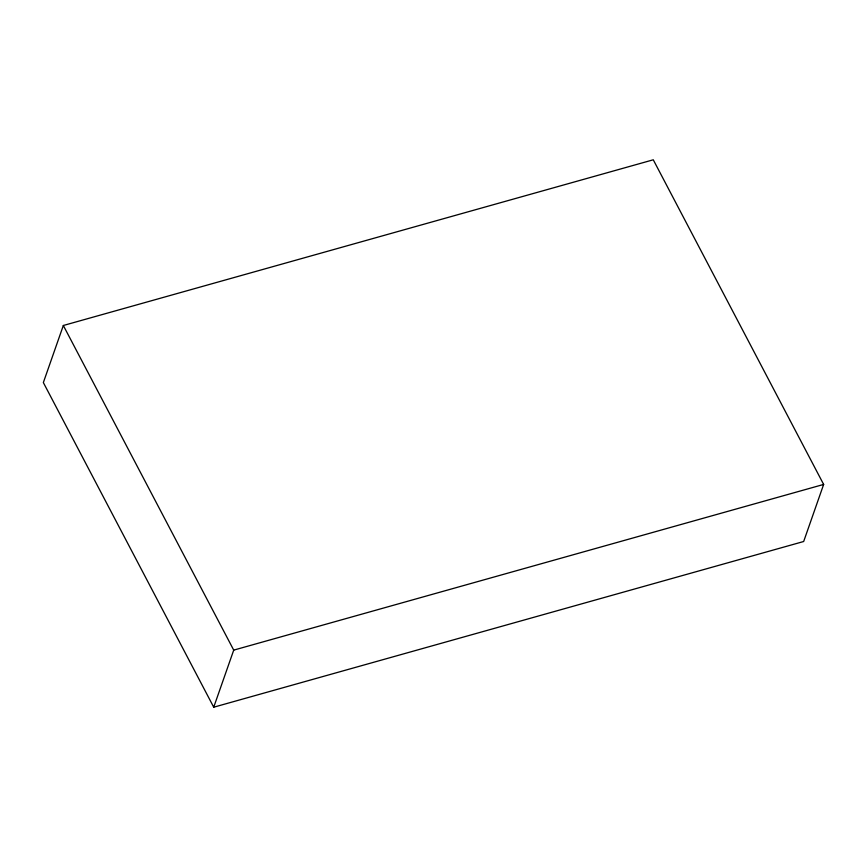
<?xml version="1.0" encoding="UTF-8"?>
<svg xmlns="http://www.w3.org/2000/svg" width="867" height="867" viewBox="0 0 867 867"><rect width="100%" height="100%" fill="white"/><g stroke="black" fill="none" stroke-linecap="round" stroke-linejoin="round"><path stroke-width="1.3" d="M63.334 325.493L43.35 382.564L213.726 707.201L803.666 541.507L823.65 484.436L653.274 159.799L63.334 325.493L233.722 650.12L213.726 707.201M233.722 650.12L823.65 484.436"/></g></svg>
